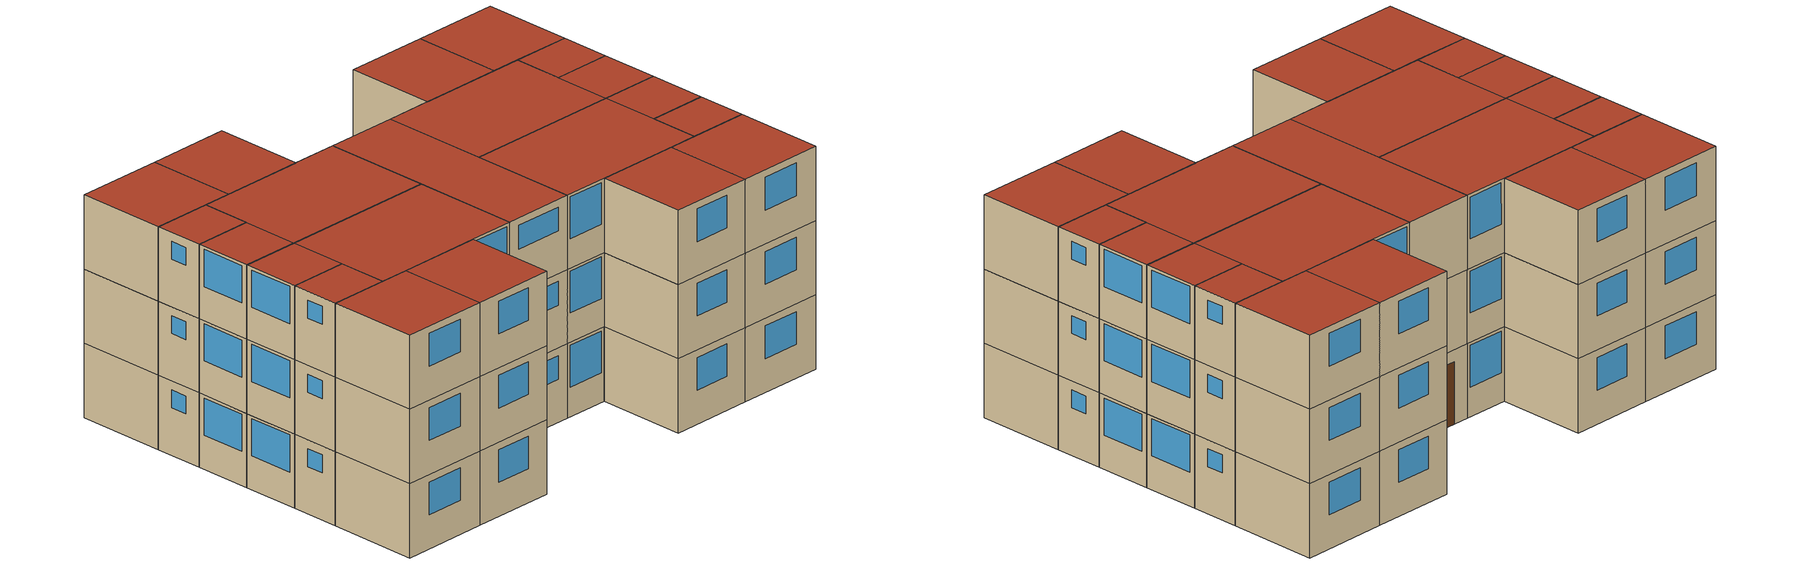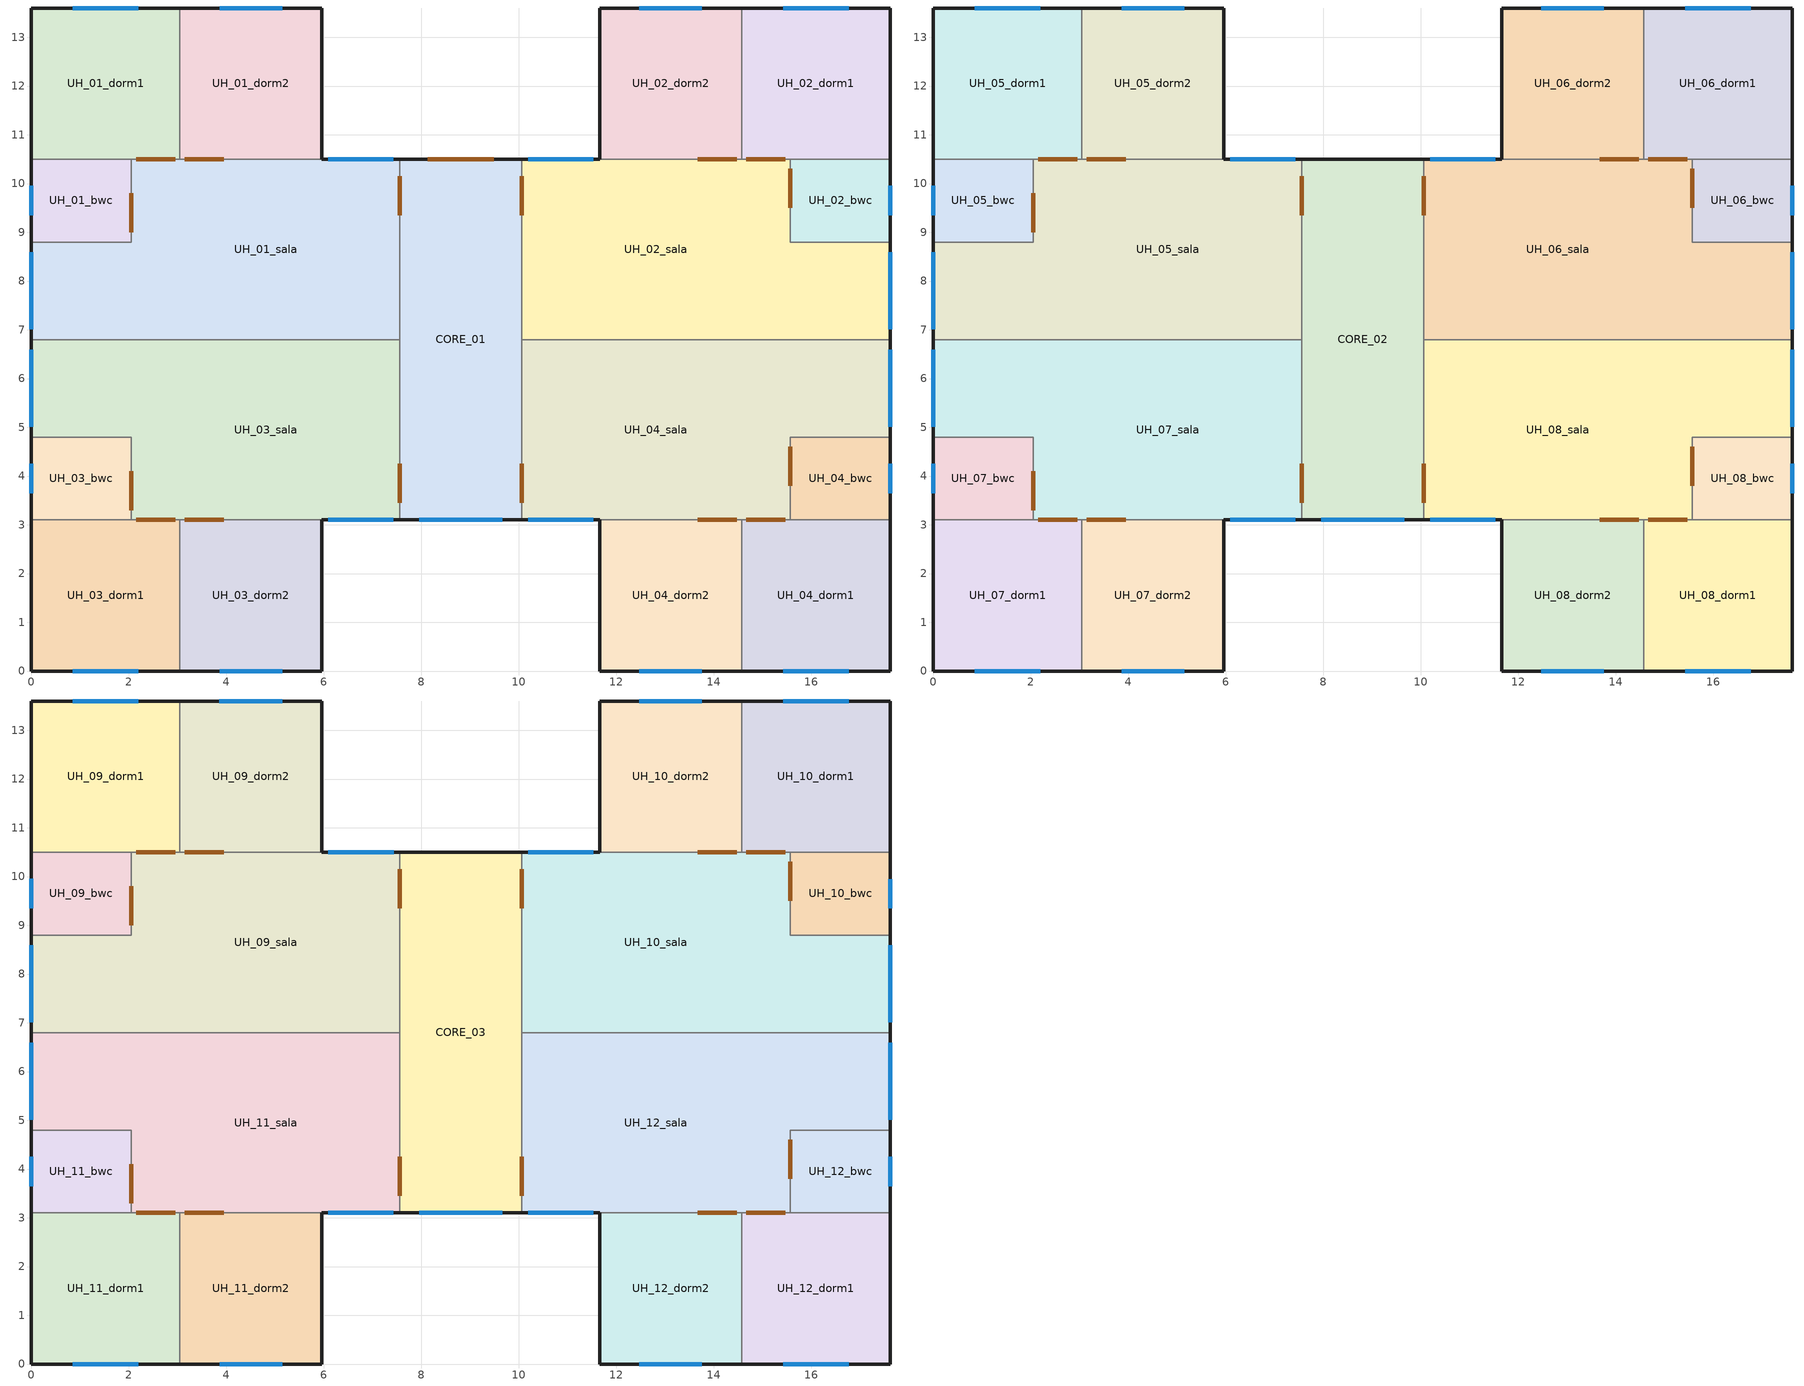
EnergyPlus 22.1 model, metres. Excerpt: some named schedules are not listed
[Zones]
UH_03_dorm1
 floor othersideconditionsmodel (Exterior Floor): 3.05,3.1 3.05,0 0,0 0,3.1 z0
 wall outside (Exterior Wall): 0,3.1 0,0 3.05,0 z0:2.5
 wall to UH_03_bwc (Interior Wall): 2.05,3.1 0,3.1 z0:2.5
 wall to UH_03_dorm2 (Interior Wall): 3.05,0 3.05,3.1 z0:2.5
 wall to UH_03_sala (Interior Wall): 3.05,3.1 2.05,3.1 z0:2.5
 window (Exterior Window): 0.85,0 2.2,0 z1.15:2.25
 door inside (Interior Door): 2.95,3.1 2.15,3.1 z0:2.1
UH_03_dorm2
 floor othersideconditionsmodel (Exterior Floor): 5.96,3.1 5.96,0 3.05,0 3.05,3.1 z0
 wall outside (Exterior Wall): 3.05,0 5.96,0 5.96,3.1 z0:2.5
 wall to UH_03_sala (Interior Wall): 5.96,3.1 3.05,3.1 z0:2.5
 window (Exterior Window): 3.87,0 5.14,0 z1.15:2.25
 door inside (Interior Door): 3.95,3.1 3.15,3.1 z0:2.1
UH_03_bwc
 floor othersideconditionsmodel (Exterior Floor): 2.05,4.8 2.05,3.1 0,3.1 0,4.8 z0
 wall outside (Exterior Wall): 0,4.8 0,3.1 z0:2.5
 wall to UH_03_sala (Interior Wall): 2.05,3.1 2.05,4.8 0,4.8 z0:2.5
 window (Exterior Window): 0,4.25 0,3.65 z1.6:2.2
 door inside (Interior Door): 2.05,3.3 2.05,4.1 z0:2.1
UH_03_sala
 floor othersideconditionsmodel (Exterior Floor): 7.56,6.8 7.56,3.1 2.05,3.1 2.05,6.8 z0; 2.05,6.8 2.05,4.8 0,4.8 0,6.8 z0
 wall outside (Exterior Wall): 0,6.8 0,4.8 / 5.96,3.1 7.56,3.1 z0:2.5
 wall to CORE_01 (Interior Wall): 7.56,3.1 7.56,6.8 z0:2.5
 wall to UH_01_sala (Interior Wall): 7.56,6.8 0,6.8 z0:2.5
 window (Exterior Window): 6.1,3.1 7.42,3.1 z1:2.4; 0,6.59 0,5.01 z1.15:2.4
 door inside (Interior Door): 3.15,3.1 3.95,3.1 / 7.56,3.45 7.56,4.25 z0:2.1
CORE_01
 floor othersideconditionsmodel (Exterior Floor): 10.06,10.5 10.06,3.1 7.56,3.1 7.56,10.5 z0
 wall outside (Exterior Wall): 10.06,10.5 7.56,10.5 / 7.56,3.1 10.06,3.1 z0:2.5
 wall to UH_02_sala (Interior Wall): 10.06,6.8 10.06,10.5 z0:2.5
 wall to UH_01_sala (Interior Wall): 7.56,10.5 7.56,6.8 z0:2.5
 wall to UH_04_sala (Interior Wall): 10.06,3.1 10.06,6.8 z0:2.5
 window (Exterior Window): 7.96,3.1 9.66,3.1 z1.45:2.25
 door inside (Interior Door): 7.56,4.25 7.56,3.45 / 10.06,3.45 10.06,4.25 / 7.56,10.15 7.56,9.35 z0:2.1
 door inside (Exterior Door): 10.06,9.35 10.06,10.15 z0:2.1
 door (Exterior Door): 9.48,10.5 8.13,10.5 z0:2.1
UH_02_dorm2
 floor othersideconditionsmodel (Exterior Floor): 14.57,13.6 14.57,10.5 11.66,10.5 11.66,13.6 z0
 wall outside (Exterior Wall): 14.57,13.6 11.66,13.6 11.66,10.5 z0:2.5
 wall to UH_02_dorm1 (Interior Wall): 14.57,10.5 14.57,13.6 z0:2.5
 wall to UH_02_sala (Interior Wall): 11.66,10.5 14.57,10.5 z0:2.5
 window (Exterior Window): 13.75,13.6 12.48,13.6 z1.15:2.25
 door inside (Interior Door): 13.67,10.5 14.47,10.5 z0:2.1
UH_02_dorm1
 floor othersideconditionsmodel (Exterior Floor): 17.62,13.6 17.62,10.5 14.57,10.5 14.57,13.6 z0
 wall outside (Exterior Wall): 17.62,10.5 17.62,13.6 14.57,13.6 z0:2.5
 wall to UH_02_bwc (Interior Wall): 15.57,10.5 17.62,10.5 z0:2.5
 wall to UH_02_sala (Interior Wall): 14.57,10.5 15.57,10.5 z0:2.5
 window (Exterior Window): 16.77,13.6 15.42,13.6 z1.15:2.25
 door inside (Interior Door): 14.67,10.5 15.47,10.5 z0:2.1
UH_02_sala
 floor othersideconditionsmodel (Exterior Floor): 15.57,10.5 15.57,6.8 10.06,6.8 10.06,10.5 z0; 17.62,8.8 17.62,6.8 15.57,6.8 15.57,8.8 z0
 wall outside (Exterior Wall): 17.62,6.8 17.62,8.8 / 11.66,10.5 10.06,10.5 z0:2.5
 wall to UH_02_bwc (Interior Wall): 17.62,8.8 15.57,8.8 15.57,10.5 z0:2.5
 wall to UH_04_sala (Interior Wall): 10.06,6.8 17.62,6.8 z0:2.5
 window (Exterior Window): 11.52,10.5 10.2,10.5 z1:2.4; 17.62,7.01 17.62,8.59 z1.15:2.4
 door inside (Interior Door): 15.57,9.5 15.57,10.3 z0:2.1
UH_02_bwc
 floor othersideconditionsmodel (Exterior Floor): 17.62,10.5 17.62,8.8 15.57,8.8 15.57,10.5 z0
 wall outside (Exterior Wall): 17.62,8.8 17.62,10.5 z0:2.5
 window (Exterior Window): 17.62,9.35 17.62,9.95 z1.6:2.2
UH_04_sala
 floor othersideconditionsmodel (Exterior Floor): 17.62,6.8 17.62,4.8 15.57,4.8 15.57,6.8 z0; 15.57,6.8 15.57,3.1 10.06,3.1 10.06,6.8 z0
 wall outside (Exterior Wall): 17.62,4.8 17.62,6.8 / 10.06,3.1 11.66,3.1 z0:2.5
 wall to UH_04_bwc (Interior Wall): 15.57,3.1 15.57,4.8 17.62,4.8 z0:2.5
 wall to UH_04_dorm1 (Interior Wall): 14.57,3.1 15.57,3.1 z0:2.5
 wall to UH_04_dorm2 (Interior Wall): 11.66,3.1 14.57,3.1 z0:2.5
 window (Exterior Window): 17.62,5.01 17.62,6.59 z1.15:2.4; 10.2,3.1 11.52,3.1 z1:2.4
 door inside (Interior Door): 14.67,3.1 15.47,3.1 / 13.67,3.1 14.47,3.1 / 15.57,3.8 15.57,4.6 / 10.06,4.25 10.06,3.45 z0:2.1
UH_04_bwc
 floor othersideconditionsmodel (Exterior Floor): 17.62,4.8 17.62,3.1 15.57,3.1 15.57,4.8 z0
 wall outside (Exterior Wall): 17.62,3.1 17.62,4.8 z0:2.5
 wall to UH_04_dorm1 (Interior Wall): 15.57,3.1 17.62,3.1 z0:2.5
 window (Exterior Window): 17.62,3.65 17.62,4.25 z1.6:2.2
UH_04_dorm1
 floor othersideconditionsmodel (Exterior Floor): 17.62,3.1 17.62,0 14.57,0 14.57,3.1 z0
 wall outside (Exterior Wall): 14.57,0 17.62,0 17.62,3.1 z0:2.5
 wall to UH_04_dorm2 (Interior Wall): 14.57,3.1 14.57,0 z0:2.5
 window (Exterior Window): 15.42,0 16.77,0 z1.15:2.25
UH_04_dorm2
 floor othersideconditionsmodel (Exterior Floor): 14.57,3.1 14.57,0 11.66,0 11.66,3.1 z0
 wall outside (Exterior Wall): 11.66,3.1 11.66,0 14.57,0 z0:2.5
 window (Exterior Window): 12.48,0 13.75,0 z1.15:2.25
UH_01_dorm1
 floor othersideconditionsmodel (Exterior Floor): 3.05,13.6 3.05,10.5 0,10.5 0,13.6 z0
 wall outside (Exterior Wall): 3.05,13.6 0,13.6 0,10.5 z0:2.5
 wall to UH_01_dorm2 (Interior Wall): 3.05,10.5 3.05,13.6 z0:2.5
 wall to UH_01_sala (Interior Wall): 2.05,10.5 3.05,10.5 z0:2.5
 wall to UH_01_bwc (Interior Wall): 0,10.5 2.05,10.5 z0:2.5
 window (Exterior Window): 2.2,13.6 0.85,13.6 z1.15:2.25
 door inside (Interior Door): 2.15,10.5 2.95,10.5 z0:2.1
UH_01_sala
 floor othersideconditionsmodel (Exterior Floor): 2.05,8.8 2.05,6.8 0,6.8 0,8.8 z0; 7.56,10.5 7.56,6.8 2.05,6.8 2.05,10.5 z0
 wall outside (Exterior Wall): 0,8.8 0,6.8 / 7.56,10.5 5.96,10.5 z0:2.5
 wall to UH_01_bwc (Interior Wall): 2.05,10.5 2.05,8.8 0,8.8 z0:2.5
 wall to UH_01_dorm2 (Interior Wall): 5.96,10.5 3.05,10.5 z0:2.5
 window (Exterior Window): 0,8.59 0,7.01 z1.15:2.4; 7.42,10.5 6.1,10.5 z1:2.4
 door inside (Interior Door): 7.56,9.35 7.56,10.15 / 2.95,10.5 2.15,10.5 / 3.95,10.5 3.15,10.5 / 2.05,9.8 2.05,9 z0:2.1
UH_01_dorm2
 floor othersideconditionsmodel (Exterior Floor): 5.96,13.6 5.96,10.5 3.05,10.5 3.05,13.6 z0
 wall outside (Exterior Wall): 5.96,10.5 5.96,13.6 3.05,13.6 z0:2.5
 window (Exterior Window): 5.14,13.6 3.87,13.6 z1.15:2.25
 door inside (Interior Door): 3.15,10.5 3.95,10.5 z0:2.1
UH_01_bwc
 floor othersideconditionsmodel (Exterior Floor): 2.05,10.5 2.05,8.8 0,8.8 0,10.5 z0
 wall outside (Exterior Wall): 0,10.5 0,8.8 z0:2.5
 window (Exterior Window): 0,9.95 0,9.35 z1.6:2.2
UH_08_dorm1
 floor to UH_04_dorm1 (Interior Floor): 17.62,3.1 17.62,0 14.57,0 14.57,3.1 z2.5
 wall outside (Exterior Wall): 14.57,0 17.62,0 17.62,3.1 z2.5:5
 wall to UH_08_dorm2 (Interior Wall): 14.57,3.1 14.57,0 z2.5:5
 wall to UH_08_sala (Interior Wall): 15.57,3.1 14.57,3.1 z2.5:5
 wall to UH_08_bwc (Interior Wall): 17.62,3.1 15.57,3.1 z2.5:5
 window (Exterior Window): 15.42,0 16.77,0 z3.65:4.75
 door inside (Interior Door): 15.47,3.1 14.67,3.1 z2.5:4.6
UH_05_dorm1
 floor to UH_01_dorm1 (Interior Floor): 3.05,13.6 3.05,10.5 0,10.5 0,13.6 z2.5
 wall outside (Exterior Wall): 3.05,13.6 0,13.6 0,10.5 z2.5:5
 wall to UH_05_dorm2 (Interior Wall): 3.05,10.5 3.05,13.6 z2.5:5
 wall to UH_05_sala (Interior Wall): 2.05,10.5 3.05,10.5 z2.5:5
 wall to UH_05_bwc (Interior Wall): 0,10.5 2.05,10.5 z2.5:5
 window (Exterior Window): 2.2,13.6 0.85,13.6 z3.65:4.75
 door inside (Interior Door): 2.15,10.5 2.95,10.5 z2.5:4.6
UH_05_dorm2
 floor to UH_01_dorm2 (Interior Floor): 5.96,13.6 5.96,10.5 3.05,10.5 3.05,13.6 z2.5
 wall outside (Exterior Wall): 5.96,10.5 5.96,13.6 3.05,13.6 z2.5:5
 wall to UH_05_sala (Interior Wall): 3.05,10.5 5.96,10.5 z2.5:5
 window (Exterior Window): 5.14,13.6 3.87,13.6 z3.65:4.75
 door inside (Interior Door): 3.15,10.5 3.95,10.5 z2.5:4.6
UH_06_sala
 floor to UH_02_sala (Interior Floor): 15.57,10.5 15.57,6.8 10.06,6.8 10.06,10.5 z2.5; 17.62,8.8 17.62,6.8 15.57,6.8 15.57,8.8 z2.5
 wall outside (Exterior Wall): 17.62,6.8 17.62,8.8 / 11.66,10.5 10.06,10.5 z2.5:5
 wall to UH_06_bwc (Interior Wall): 17.62,8.8 15.57,8.8 15.57,10.5 z2.5:5
 wall to UH_08_sala (Interior Wall): 10.06,6.8 17.62,6.8 z2.5:5
 wall to UH_06_dorm2 (Interior Wall): 14.57,10.5 11.66,10.5 z2.5:5
 wall to UH_06_dorm1 (Interior Wall): 15.57,10.5 14.57,10.5 z2.5:5
 wall to CORE_02 (Interior Wall): 10.06,10.5 10.06,6.8 z2.5:5
 window (Exterior Window): 11.52,10.5 10.2,10.5 z3.5:4.9; 17.62,7.01,4.9 17.62,7.01,3.65 17.62,8.59,3.66 17.62,8.59,4.91
 door inside (Exterior Door): 10.06,10.15 10.06,9.35 z2.5:4.6
 door inside (Interior Door): 15.57,9.5 15.57,10.3 / 14.47,10.5 13.67,10.5 / 15.47,10.5 14.67,10.5 z2.5:4.6
UH_06_bwc
 floor to UH_02_bwc (Interior Floor): 17.62,10.5 17.62,8.8 15.57,8.8 15.57,10.5 z2.5
 wall outside (Exterior Wall): 17.62,8.8 17.62,10.5 z2.5:5
 wall to UH_06_dorm1 (Interior Wall): 17.62,10.5 15.57,10.5 z2.5:5
 window (Exterior Window): 17.62,9.35 17.62,9.95 z4.1:4.7
UH_08_bwc
 floor to UH_04_bwc (Interior Floor): 17.62,4.8 17.62,3.1 15.57,3.1 15.57,4.8 z2.5
 wall outside (Exterior Wall): 17.62,3.1 17.62,4.8 z2.5:5
 wall to UH_08_sala (Interior Wall): 17.62,4.8 15.57,4.8 15.57,3.1 z2.5:5
 window (Exterior Window): 17.62,3.65 17.62,4.25 z4.1:4.7
 door inside (Interior Door): 15.57,4.6 15.57,3.8 z2.5:4.6
UH_08_dorm2
 floor to UH_04_dorm2 (Interior Floor): 14.57,3.1 14.57,0 11.66,0 11.66,3.1 z2.5
 wall outside (Exterior Wall): 11.66,3.1 11.66,0 14.57,0 z2.5:5
 wall to UH_08_sala (Interior Wall): 14.57,3.1 11.66,3.1 z2.5:5
 window (Exterior Window): 12.48,0 13.75,0 z3.65:4.75
 door inside (Interior Door): 14.47,3.1 13.67,3.1 z2.5:4.6
UH_05_bwc
 floor to UH_01_bwc (Interior Floor): 2.05,10.5 2.05,8.8 0,8.8 0,10.5 z2.5
 wall outside (Exterior Wall): 0,10.5 0,8.8 z2.5:5
 wall to UH_05_sala (Interior Wall): 0,8.8 2.05,8.8 2.05,10.5 z2.5:5
 window (Exterior Window): 0,9.95 0,9.35 z4.1:4.7
 door inside (Interior Door): 2.05,9 2.05,9.8 z2.5:4.6
UH_07_bwc
 floor to UH_03_bwc (Interior Floor): 2.05,4.8 2.05,3.1 0,3.1 0,4.8 z2.5
 wall outside (Exterior Wall): 0,4.8 0,3.1 z2.5:5
 wall to UH_07_dorm1 (Interior Wall): 0,3.1 2.05,3.1 z2.5:5
 wall to UH_07_sala (Interior Wall): 2.05,3.1 2.05,4.8 0,4.8 z2.5:5
 window (Exterior Window): 0,4.25 0,3.65 z4.1:4.7
 door inside (Interior Door): 2.05,3.3 2.05,4.1 z2.5:4.6
UH_07_dorm1
 floor to UH_03_dorm1 (Interior Floor): 3.05,3.1 3.05,0 0,0 0,3.1 z2.5
 wall outside (Exterior Wall): 0,3.1 0,0 3.05,0 z2.5:5
 wall to UH_07_dorm2 (Interior Wall): 3.05,0 3.05,3.1 z2.5:5
 wall to UH_07_sala (Interior Wall): 3.05,3.1 2.05,3.1 z2.5:5
 window (Exterior Window): 0.85,0 2.2,0 z3.65:4.75
 door inside (Interior Door): 2.95,3.1 2.15,3.1 z2.5:4.6
UH_08_sala
 floor to UH_04_sala (Interior Floor): 17.62,6.8 17.62,4.8 15.57,4.8 15.57,6.8 z2.5; 15.57,6.8 15.57,3.1 10.06,3.1 10.06,6.8 z2.5
 wall outside (Exterior Wall): 17.62,4.8 17.62,6.8 / 10.06,3.1 11.66,3.1 z2.5:5
 wall to CORE_02 (Interior Wall): 10.06,6.8 10.06,3.1 z2.5:5
 window (Exterior Window): 17.62,5.01 17.62,6.59 z3.65:4.9; 10.2,3.1 11.52,3.1 z3.5:4.9
 door inside (Interior Door): 10.06,4.25 10.06,3.45 z2.5:4.6
UH_07_sala
 floor to UH_03_sala (Interior Floor): 7.56,6.8 7.56,3.1 2.05,3.1 2.05,6.8 z2.5; 2.05,6.8 2.05,4.8 0,4.8 0,6.8 z2.5
 wall outside (Exterior Wall): 0,6.8 0,4.8 / 5.96,3.1 7.56,3.1 z2.5:5
 wall to UH_05_sala (Interior Wall): 7.56,6.8 0,6.8 z2.5:5
 wall to UH_07_dorm2 (Interior Wall): 3.05,3.1 5.96,3.1 z2.5:5
 wall to CORE_02 (Interior Wall): 7.56,3.1 7.56,6.8 z2.5:5
 window (Exterior Window): 6.1,3.1 7.42,3.1 z3.5:4.9; 0,6.59 0,5.01 z3.65:4.9
 door inside (Interior Door): 7.56,3.45 7.56,4.25 / 3.15,3.1 3.95,3.1 z2.5:4.6
UH_05_sala
 floor to UH_01_sala (Interior Floor): 2.05,8.8 2.05,6.8 0,6.8 0,8.8 z2.5; 7.56,10.5 7.56,6.8 2.05,6.8 2.05,10.5 z2.5
 wall outside (Exterior Wall): 0,8.8 0,6.8 / 7.56,10.5 5.96,10.5 z2.5:5
 wall to CORE_02 (Interior Wall): 7.56,6.8 7.56,10.5 z2.5:5
 window (Exterior Window): 0,8.59 0,7.01 z3.65:4.9; 7.42,10.5 6.1,10.5 z3.5:4.9
 door inside (Interior Door): 7.56,9.35 7.56,10.15 / 2.95,10.5 2.15,10.5 / 3.95,10.5 3.15,10.5 z2.5:4.6
UH_06_dorm2
 floor to UH_02_dorm2 (Interior Floor): 14.57,13.6 14.57,10.5 11.66,10.5 11.66,13.6 z2.5
 wall outside (Exterior Wall): 14.57,13.6 11.66,13.6 11.66,10.5 z2.5:5
 wall to UH_06_dorm1 (Interior Wall): 14.57,10.5 14.57,13.6 z2.5:5
 window (Exterior Window): 13.75,13.6 12.48,13.6 z3.65:4.75
UH_06_dorm1
 floor to UH_02_dorm1 (Interior Floor): 17.62,13.6 17.62,10.5 14.57,10.5 14.57,13.6 z2.5
 wall outside (Exterior Wall): 17.62,10.5 17.62,13.6 14.57,13.6 z2.5:5
 window (Exterior Window): 16.77,13.6 15.42,13.6 z3.65:4.75
UH_07_dorm2
 floor to UH_03_dorm2 (Interior Floor): 5.96,3.1 5.96,0 3.05,0 3.05,3.1 z2.5
 wall outside (Exterior Wall): 3.05,0 5.96,0 5.96,3.1 z2.5:5
 window (Exterior Window): 3.87,0 5.14,0 z3.65:4.75
 door inside (Interior Door): 3.95,3.1 3.15,3.1 z2.5:4.6
CORE_02
 floor to CORE_01 (Interior Floor): 10.06,10.5 10.06,3.1 7.56,3.1 7.56,10.5 z2.5
 wall outside (Exterior Wall): 7.56,3.1 10.06,3.1 / 10.06,10.5 7.56,10.5 z2.5:5
 window (Exterior Window): 7.96,3.1 9.66,3.1 z3.95:4.75
 door inside (Interior Door): 7.56,4.25 7.56,3.45 / 7.56,10.15 7.56,9.35 / 10.06,3.45 10.06,4.25 z2.5:4.6
UH_12_sala
 floor to UH_08_sala (Interior Floor): 17.62,6.8 17.62,4.8 15.57,4.8 15.57,6.8 z5; 15.57,6.8 15.57,3.1 10.06,3.1 10.06,6.8 z5
 wall outside (Exterior Wall): 17.62,4.8 17.62,6.8 / 10.06,3.1 11.66,3.1 z5:7.5
 wall to UH_10_sala (Interior Wall): 17.62,6.8 10.06,6.8 z5:7.5
 wall to UH_12_bwc (Interior Wall): 15.57,3.1 15.57,4.8 17.62,4.8 z5:7.5
 wall to UH_12_dorm1 (Interior Wall): 14.57,3.1 15.57,3.1 z5:7.5
 wall to UH_12_dorm2 (Interior Wall): 11.66,3.1 14.57,3.1 z5:7.5
 wall to CORE_03 (Interior Wall): 10.06,6.8 10.06,3.1 z5:7.5
 window (Exterior Window): 17.62,5.01 17.62,6.59 z6.15:7.4; 10.2,3.1 11.52,3.1 z6:7.4
 door inside (Interior Door): 10.06,4.25 10.06,3.45 / 14.67,3.1 15.47,3.1 / 13.67,3.1 14.47,3.1 / 15.57,3.8 15.57,4.6 z5:7.1
 roof outside (Exterior Roof): 10.06,6.8 10.06,3.1 15.57,3.1 15.57,6.8 z7.5; 15.57,6.8 15.57,4.8 17.62,4.8 17.62,6.8 z7.5
UH_09_bwc
 floor to UH_05_bwc (Interior Floor): 2.05,10.5 2.05,8.8 0,8.8 0,10.5 z5
 wall outside (Exterior Wall): 0,10.5 0,8.8 z5:7.5
 wall to UH_09_dorm1 (Interior Wall): 2.05,10.5 0,10.5 z5:7.5
 wall to UH_09_sala (Interior Wall): 0,8.8 2.05,8.8 2.05,10.5 z5:7.5
 window (Exterior Window): 0,9.95 0,9.35 z6.6:7.2
 door inside (Interior Door): 2.05,9 2.05,9.8 z5:7.1
 roof outside (Exterior Roof): 0,10.5 0,8.8 2.05,8.8 2.05,10.5 z7.5
UH_11_bwc
 floor to UH_07_bwc (Interior Floor): 2.05,4.8 2.05,3.1 0,3.1 0,4.8 z5
 wall outside (Exterior Wall): 0,4.8 0,3.1 z5:7.5
 wall to UH_11_dorm1 (Interior Wall): 0,3.1 2.05,3.1 z5:7.5
 wall to UH_11_sala (Interior Wall): 2.05,3.1 2.05,4.8 0,4.8 z5:7.5
 window (Exterior Window): 0,4.25 0,3.65 z6.6:7.2
 door inside (Interior Door): 2.05,3.3 2.05,4.1 z5:7.1
 roof outside (Exterior Roof): 0,4.8 0,3.1 2.05,3.1 2.05,4.8 z7.5
CORE_03
 floor to CORE_02 (Interior Floor): 10.06,10.5 10.06,3.1 7.56,3.1 7.56,10.5 z5
 wall outside (Exterior Wall): 10.06,10.5 7.56,10.5 / 7.56,3.1 10.06,3.1 z5:7.5
 wall to UH_11_sala (Interior Wall): 7.56,6.8 7.56,3.1 z5:7.5
 wall to UH_09_sala (Interior Wall): 7.56,10.5 7.56,6.8 z5:7.5
 wall to UH_10_sala (Interior Wall): 10.06,6.8 10.06,10.5 z5:7.5
 window (Exterior Window): 7.96,3.1 9.66,3.1 z6.45:7.25
 door inside (Exterior Door): 10.06,9.35 10.06,10.15 z5:7.1
 door inside (Interior Door): 7.56,4.25 7.56,3.45 / 10.06,3.45 10.06,4.25 / 7.56,10.15 7.56,9.35 z5:7.1
 roof outside (Exterior Roof): 7.56,10.5 7.56,3.1 10.06,3.1 10.06,10.5 z7.5
UH_10_sala
 floor to UH_06_sala (Interior Floor): 15.57,10.5 15.57,6.8 10.06,6.8 10.06,10.5 z5; 17.62,8.8 17.62,6.8 15.57,6.8 15.57,8.8 z5
 wall outside (Exterior Wall): 17.62,6.8 17.62,8.8 / 11.66,10.5 10.06,10.5 z5:7.5
 wall to UH_10_bwc (Interior Wall): 17.62,8.8 15.57,8.8 15.57,10.5 z5:7.5
 wall to UH_10_dorm2 (Interior Wall): 14.57,10.5 11.66,10.5 z5:7.5
 wall to UH_10_dorm1 (Interior Wall): 15.57,10.5 14.57,10.5 z5:7.5
 window (Exterior Window): 11.52,10.5 10.2,10.5 z6:7.4; 17.62,7.01 17.62,8.59 z6.15:7.4
 door inside (Interior Door): 15.57,9.5 15.57,10.3 / 14.47,10.5 13.67,10.5 / 15.47,10.5 14.67,10.5 z5:7.1
 roof outside (Exterior Roof): 15.57,8.8 15.57,6.8 17.62,6.8 17.62,8.8 z7.5; 10.06,10.5 10.06,6.8 15.57,6.8 15.57,10.5 z7.5
UH_09_sala
 floor to UH_05_sala (Interior Floor): 2.05,8.8 2.05,6.8 0,6.8 0,8.8 z5; 7.56,10.5 7.56,6.8 2.05,6.8 2.05,10.5 z5
 wall outside (Exterior Wall): 0,8.8 0,6.8 / 7.56,10.5 5.96,10.5 z5:7.5
 wall to UH_11_sala (Interior Wall): 0,6.8 7.56,6.8 z5:7.5
 wall to UH_09_dorm1 (Interior Wall): 3.05,10.5 2.05,10.5 z5:7.5
 wall to UH_09_dorm2 (Interior Wall): 5.96,10.5 3.05,10.5 z5:7.5
 window (Exterior Window): 0,8.59 0,7.01 z6.15:7.4; 7.43,10.5,7.4 7.42,10.5,6 6.1,10.5,6 6.11,10.5,7.4
 door inside (Interior Door): 7.56,9.35 7.56,10.15 / 2.95,10.5 2.15,10.5 / 3.95,10.5 3.15,10.5 z5:7.1
 roof outside (Exterior Roof): 2.05,10.5 2.05,6.8 7.56,6.8 7.56,10.5 z7.5; 0,8.8 0,6.8 2.05,6.8 2.05,8.8 z7.5
UH_10_bwc
 floor to UH_06_bwc (Interior Floor): 17.62,10.5 17.62,8.8 15.57,8.8 15.57,10.5 z5
 wall outside (Exterior Wall): 17.62,8.8 17.62,10.5 z5:7.5
 wall to UH_10_dorm1 (Interior Wall): 17.62,10.5 15.57,10.5 z5:7.5
 window (Exterior Window): 17.62,9.35 17.62,9.95 z6.6:7.2
 roof outside (Exterior Roof): 15.57,10.5 15.57,8.8 17.62,8.8 17.62,10.5 z7.5
UH_10_dorm1
 floor to UH_06_dorm1 (Interior Floor): 17.62,13.6 17.62,10.5 14.57,10.5 14.57,13.6 z5
 wall outside (Exterior Wall): 17.62,10.5 17.62,13.6 14.57,13.6 z5:7.5
 wall to UH_10_dorm2 (Interior Wall): 14.57,13.6 14.57,10.5 z5:7.5
 window (Exterior Window): 16.77,13.6 15.42,13.6 z6.15:7.25
 roof outside (Exterior Roof): 14.57,13.6 14.57,10.5 17.62,10.5 17.62,13.6 z7.5
UH_10_dorm2
 floor to UH_06_dorm2 (Interior Floor): 14.57,13.6 14.57,10.5 11.66,10.5 11.66,13.6 z5
 wall outside (Exterior Wall): 14.57,13.6 11.66,13.6 11.66,10.5 z5:7.5
 window (Exterior Window): 13.75,13.6 12.48,13.6 z6.15:7.25
 roof outside (Exterior Roof): 11.66,13.6 11.66,10.5 14.57,10.5 14.57,13.6 z7.5
UH_11_dorm1
 floor to UH_07_dorm1 (Interior Floor): 3.05,3.1 3.05,0 0,0 0,3.1 z5
 wall outside (Exterior Wall): 0,3.1 0,0 3.05,0 z5:7.5
 wall to UH_11_dorm2 (Interior Wall): 3.05,0 3.05,3.1 z5:7.5
 wall to UH_11_sala (Interior Wall): 3.05,3.1 2.05,3.1 z5:7.5
 window (Exterior Window): 0.85,0 2.2,0 z6.15:7.25
 door inside (Interior Door): 2.95,3.1 2.15,3.1 z5:7.1
 roof outside (Exterior Roof): 0,3.1 0,0 3.05,0 3.05,3.1 z7.5
UH_12_bwc
 floor to UH_08_bwc (Interior Floor): 17.62,4.8 17.62,3.1 15.57,3.1 15.57,4.8 z5
 wall outside (Exterior Wall): 17.62,3.1 17.62,4.8 z5:7.5
 wall to UH_12_dorm1 (Interior Wall): 15.57,3.1 17.62,3.1 z5:7.5
 window (Exterior Window): 17.62,3.65 17.62,4.25 z6.6:7.2
 roof outside (Exterior Roof): 15.57,4.8 15.57,3.1 17.62,3.1 17.62,4.8 z7.5
UH_11_sala
 floor to UH_07_sala (Interior Floor): 7.56,6.8 7.56,3.1 2.05,3.1 2.05,6.8 z5; 2.05,6.8 2.05,4.8 0,4.8 0,6.8 z5
 wall outside (Exterior Wall): 0,6.8 0,4.8 / 5.96,3.1 7.56,3.1 z5:7.5
 wall to UH_11_dorm2 (Interior Wall): 3.05,3.1 5.96,3.1 z5:7.5
 window (Exterior Window): 0,6.59 0,5.01 z6.15:7.4; 6.1,3.1,7.4 6.1,3.1,6 7.43,3.1,6 7.42,3.1,7.4
 door inside (Interior Door): 7.56,3.45 7.56,4.25 / 3.15,3.1 3.95,3.1 z5:7.1
 roof outside (Exterior Roof): 0,6.8 0,4.8 2.05,4.8 2.05,6.8 z7.5; 2.05,6.8 2.05,3.1 7.56,3.1 7.56,6.8 z7.5
UH_12_dorm1
 floor to UH_08_dorm1 (Interior Floor): 17.62,3.1 17.62,0 14.57,0 14.57,3.1 z5
 wall outside (Exterior Wall): 14.57,0 17.62,0 17.62,3.1 z5:7.5
 wall to UH_12_dorm2 (Interior Wall): 14.57,3.1 14.57,0 z5:7.5
 window (Exterior Window): 15.42,0 16.77,0 z6.15:7.25
 roof outside (Exterior Roof): 14.57,3.1 14.57,0 17.62,0 17.62,3.1 z7.5
UH_09_dorm1
 floor to UH_05_dorm1 (Interior Floor): 3.05,13.6 3.05,10.5 0,10.5 0,13.6 z5
 wall outside (Exterior Wall): 3.05,13.6 0,13.6 0,10.5 z5:7.5
 wall to UH_09_dorm2 (Interior Wall): 3.05,10.5 3.05,13.6 z5:7.5
 window (Exterior Window): 2.2,13.6 0.85,13.6 z6.15:7.25
 door inside (Interior Door): 2.15,10.5 2.95,10.5 z5:7.1
 roof outside (Exterior Roof): 0,13.6 0,10.5 3.05,10.5 3.05,13.6 z7.5
UH_12_dorm2
 floor to UH_08_dorm2 (Interior Floor): 14.57,3.1 14.57,0 11.66,0 11.66,3.1 z5
 wall outside (Exterior Wall): 11.66,3.1 11.66,0 14.57,0 z5:7.5
 window (Exterior Window): 12.48,0 13.75,0 z6.15:7.25
 roof outside (Exterior Roof): 11.66,3.1 11.66,0 14.57,0 14.57,3.1 z7.5
UH_09_dorm2
 floor to UH_05_dorm2 (Interior Floor): 5.96,13.6 5.96,10.5 3.05,10.5 3.05,13.6 z5
 wall outside (Exterior Wall): 5.96,10.5 5.96,13.6 3.05,13.6 z5:7.5
 window (Exterior Window): 5.13,13.6,7.25 5.14,13.6,6.15 3.87,13.6,6.15 3.85,13.6,7.25
 door inside (Interior Door): 3.15,10.5 3.95,10.5 z5:7.1
 roof outside (Exterior Roof): 3.05,13.6 3.05,10.5 5.96,10.5 5.96,13.6 z7.5
UH_11_dorm2
 floor to UH_07_dorm2 (Interior Floor): 5.96,3.1 5.96,0 3.05,0 3.05,3.1 z5
 wall outside (Exterior Wall): 3.05,0 5.96,0 5.96,3.1 z5:7.5
 window (Exterior Window): 3.87,0 5.14,0 z6.15:7.25
 door inside (Interior Door): 3.95,3.1 3.15,3.1 z5:7.1
 roof outside (Exterior Roof): 3.05,3.1 3.05,0 5.96,0 5.96,3.1 z7.5
[Building]
edificacao: North Axis {deg}=0; Terrain=City; Loads Convergence Tolerance Value {W}=0.04; Temperature Convergence Tolerance Value {deltaC}=0.4; Solar Distribution=FullExteriorWithReflections; Maximum Number of Warmup Days=25; Minimum Number of Warmup Days=6
[Site:GroundTemperature:Undisturbed:FiniteDifference]
groundtemp_finitediff: 1, 1250, 1200, 30, 50, 0.4
[Site:GroundDomain:Slab]
grounddomain_slab: 10, 1, 5, 1, 1250, 1200, 30, 50, Site:GroundTemperature:Undisturbed:FiniteDifference, groundtemp_finitediff, 0.4, ground_coupled_oscm, OnGrade, No, Full, No, Timestep, 1.6, 6
[Material] Thermal Absorptance=0.9
Name | Roughness | Thickness {m} | Conductivity {W/m-K} | Density {kg/m3} | Specific Heat {J/kg-K} | Solar Absorptance | Visible Absorptance
ref____concreto_10cm_abs05 | Rough | 0.1 | 1.75 | 2200 | 1000 | 0.5 | 0.5
ref____concreto_10cm_abs058 | Rough | 0.1 | 1.75 | 2200 | 1000 | 0.58 | 0.58
ref____fibro_telha_abs065 | MediumRough | 0.006 | 0.65 | 1700 | 840 | 0.65 | 0.65
ref____porta_mad_3cm_abs05 | MediumSmooth | 0.03 | 0.15 | 650 | 2300 | 0.5 | 0.5
[Material:NoMass]
ref____isolante: Roughness=Rough; Thermal Resistance {m2-K/W}=0.67; Thermal Absorptance=0.9; Solar Absorptance=0.7; Visible Absorptance=0.7
[Material:AirGap]
ref____camara_cobertura: Thermal Resistance {m2-K/W}=0.21
[WindowMaterial:SimpleGlazingSystem]
ref____vidro_u57_shgc087: U-Factor {W/m2-K}=5.7; Solar Heat Gain Coefficient=0.87
[Construction]
Exterior Floor; Interior Floor; Interior Wall: ref____concreto_10cm_abs05
Exterior Wall: ref____concreto_10cm_abs058
Exterior Roof: ref____fibro_telha_abs065, ref____camara_cobertura, ref____isolante, ref____concreto_10cm_abs05
Exterior Window: ref____vidro_u57_shgc087
Exterior Door; Interior Door: ref____porta_mad_3cm_abs05
[Zone] Multiplier=1
Name | Floor Area {m2}
UH_03_dorm1; UH_02_dorm1; UH_04_dorm1; UH_01_dorm1; UH_08_dorm1; UH_05_dorm1; UH_07_dorm1; UH_06_dorm1; UH_10_dorm1; UH_11_dorm1; UH_12_dorm1; UH_09_dorm1 | 9.455
UH_03_dorm2; UH_02_dorm2; UH_04_dorm2; UH_01_dorm2; UH_05_dorm2; UH_08_dorm2; UH_06_dorm2; UH_07_dorm2; UH_10_dorm2; UH_12_dorm2; UH_09_dorm2; UH_11_dorm2 | 9.021
UH_03_bwc; UH_02_bwc; UH_04_bwc; UH_01_bwc; UH_06_bwc; UH_08_bwc; UH_05_bwc; UH_07_bwc; UH_09_bwc; UH_11_bwc; UH_10_bwc; UH_12_bwc | 3.485
UH_03_sala; UH_02_sala; UH_04_sala; UH_01_sala; UH_06_sala; UH_08_sala; UH_07_sala; UH_05_sala; UH_12_sala; UH_10_sala; UH_09_sala; UH_11_sala | 24.487
CORE_01; CORE_02; CORE_03 | 18.5
[SurfaceProperty:OtherSideConditionsModel]
ground_coupled_oscm: Type of Modeling=GroundCoupledSurface
[HVACTemplate:Thermostat]
termostato: Constant Heating Setpoint {C}=21; Constant Cooling Setpoint {C}=23
[HVACTemplate:Zone:IdealLoadsAirSystem] Template Thermostat=termostato; Maximum Heating Supply Air Temperature {C}=50; Minimum Cooling Supply Air Temperature {C}=13; Maximum Heating Supply Air Humidity Ratio {kgWater/kgDryAir}=0.0156; Minimum Cooling Supply Air Humidity Ratio {kgWater/kgDryAir}=0.0077; Heating Limit=NoLimit; Cooling Limit=NoLimit; Dehumidification Control Type=None; Cooling Sensible Heat Ratio=0.7; Dehumidification Setpoint {percent}=60; Humidification Control Type=None; Humidification Setpoint {percent}=30; Outdoor Air Method=None; Outdoor Air Flow Rate per Person {m3/s}=0.00944; Demand Controlled Ventilation Type=None; Outdoor Air Economizer Type=NoEconomizer; Heat Recovery Type=None; Sensible Heat Recovery Effectiveness=0.7; Latent Heat Recovery Effectiveness=0.65
Name | System Availability Schedule
UH_01_sala; UH_02_sala; UH_03_sala; UH_04_sala; UH_05_sala; UH_06_sala; UH_07_sala; UH_08_sala; UH_09_sala; UH_10_sala; UH_11_sala; UH_12_sala | sch_hvac_sala
UH_01_dorm1; UH_01_dorm2; UH_02_dorm1; UH_02_dorm2; UH_03_dorm1; UH_03_dorm2; UH_04_dorm1; UH_04_dorm2; UH_05_dorm1; UH_05_dorm2; UH_06_dorm1; UH_06_dorm2; UH_07_dorm1; UH_07_dorm2; UH_08_dorm1; UH_08_dorm2; UH_09_dorm1; UH_09_dorm2; UH_10_dorm1; UH_10_dorm2; UH_11_dorm1; UH_11_dorm2; UH_12_dorm1; UH_12_dorm2 | sch_hvac_dorm
[Schedule:Compact]
sch_hvac_sala: Through: 12/31, For: AllDays, Until: 14:00, 0, Until: 22:00, 1, Until: 24:00, 0
sch_hvac_dorm: Through: 12/31, For: AllDays, Until: 08:00, 1, Until: 22:00, 0, Until 24:00, 1
[AirflowNetwork:SimulationControl]
CasaMCMV: AirflowNetwork Control=MultizoneWithoutDistribution; Wind Pressure Coefficient Type=SurfaceAverageCalculation; Height Selection for Local Wind Pressure Calculation=OpeningHeight; Building Type=LowRise; Maximum Number of Iterations=500; Initialization Type=ZeroNodePressures; Relative Airflow Convergence Tolerance=0.0001; Absolute Airflow Convergence Tolerance {kg/s}=1e-06; Convergence Acceleration Limit=-0.5; Azimuth Angle of Long Axis of Building {deg}=90; Ratio of Building Width Along Short Axis to Width Along Long Axis=0.77; Height Dependence of External Node Temperature=No; Solver=SkylineLU
[AirflowNetwork:MultiZone:Surface] Window/Door Opening Factor, or Crack Factor=1; Minimum Venting Open Factor=0
Name | Leakage Component | Ventilation Control Mode | Venting Availability Schedule
jan_dorm1_03; jan_dorm2_03; jan_dorm1_01; jan_dorm2_01; jan_dorm2_02; jan_dorm1_02; jan_dorm2_04; jan_dorm1_04; jan_dorm1_07; jan_dorm2_07; jan_dorm1_05; jan_dorm2_05; jan_dorm1_06; jan_dorm2_06; jan_dorm2_08; jan_dorm1_08; jan_dorm1_11; jan_dorm2_11; jan_dorm1_09; jan_dorm2_09; jan_dorm1_10; jan_dorm2_10; jan_dorm2_12; jan_dorm1_12 | abertura_janela | NoVent | sch_vn_dorm
port_dorm1_03; port_dorm2_03; port_bwc_sala_03; port_dorm1_sala_03; port_dorm2_sala_03; port_sala_03; port_bwc_sala_01; port_dorm1_sala_01; port_dorm2_sala_01; port_sala_01; port_bwc_01; port_dorm1_01; port_dorm2_01; port_dorm2_sala_02; port_dorm1_sala_02; port_bwc_sala_02; port_dorm2_02; port_dorm1_02; port_bwc_02; port_bwc_sala_04; port_dorm1_sala_04; port_dorm2_sala_04; port_sala_04; port_sala_02; port_bwc_04; port_dorm1_04; port_dorm2_04; port_dorm1_07; port_dorm2_07; port_bwc_07; port_bwc_sala_07; port_dorm1_sala_07; port_dorm2_sala_07; port_sala_07; port_bwc_sala_05; port_dorm1_sala_05; port_dorm2_sala_05; port_sala_05; port_dorm1_05; port_dorm2_05; port_dorm1_06; port_dorm2_06; port_bwc_06; port_bwc_sala_06; port_dorm1_sala_06; port_dorm2_sala_06; port_sala_06; port_bwc_sala_08; port_dorm1_sala_08; port_dorm2_sala_08; port_sala_08; port_bwc_08; port_dorm1_08; port_dorm2_08; port_dorm1_11; port_dorm2_11; port_bwc_11; port_bwc_sala_11; port_dorm1_sala_11; port_dorm2_sala_11; port_sala_11; port_bwc_sala_09; port_dorm1_sala_09; port_dorm2_sala_09; port_sala_09; port_bwc_09; port_dorm1_09; port_dorm2_09; port_dorm1_10; port_dorm2_10; port_bwc_10; port_bwc_sala_10; port_dorm1_sala_10; port_dorm2_sala_10; port_sala_10; port_bwc_sala_12; port_dorm1_sala_12; port_dorm2_sala_12; port_sala_12; port_bwc_12; port_dorm1_12; port_dorm2_12; port_bwc_05 | abertura_porta | NoVent
jan_bwc_03; jan_bwc_01; 799AFD; jan_bwc_04; jan_bwc_07; jan_bwc_05; jan_bwc_06; jan_bwc_08; jan_bwc_11; jan_bwc_09; jan_bwc_10; jan_bwc_12 | abertura_janela | Constant
jan_sala1_03; jan_sala2_03; jan_sala1_01; jan_sala2_01; jan_sala2_02; jan_sala1_02; jan_sala1_04; jan_sala2_04; jan_sala1_07; jan_sala2_07; jan_sala1_05; jan_sala2_05; jan_sala1_06; jan_sala2_06; jan_sala1_08; jan_sala2_08; jan_sala1_11; jan_sala2_11; jan_sala1_09; jan_sala2_09; jan_sala1_10; jan_sala2_10; jan_sala1_12; jan_sala2_12 | abertura_janela | NoVent | sch_vn_sala
[AirflowNetwork:MultiZone:Component:DetailedOpening] Type of Rectangular Large Vertical Opening (LVO)=NonPivoted; Extra Crack Length or Height of Pivoting Axis {m}=0; Number of Sets of Opening Factor Data=2; Opening Factor 1=0; Discharge Coefficient for Opening Factor 1=0.001; Width Factor for Opening Factor 1=0; Height Factor for Opening Factor 1=1; Start Height Factor for Opening Factor 1=0; Opening Factor 2=1; Discharge Coefficient for Opening Factor 2=0.6; Height Factor for Opening Factor 2=1; Start Height Factor for Opening Factor 2=0
Name | Air Mass Flow Coefficient When Opening is Closed {kg/s-m} | Air Mass Flow Exponent When Opening is Closed | Width Factor for Opening Factor 2
abertura_janela | 0.00063 | 0.63 | 0.45
abertura_porta | 0.0024 | 0.59 | 1
